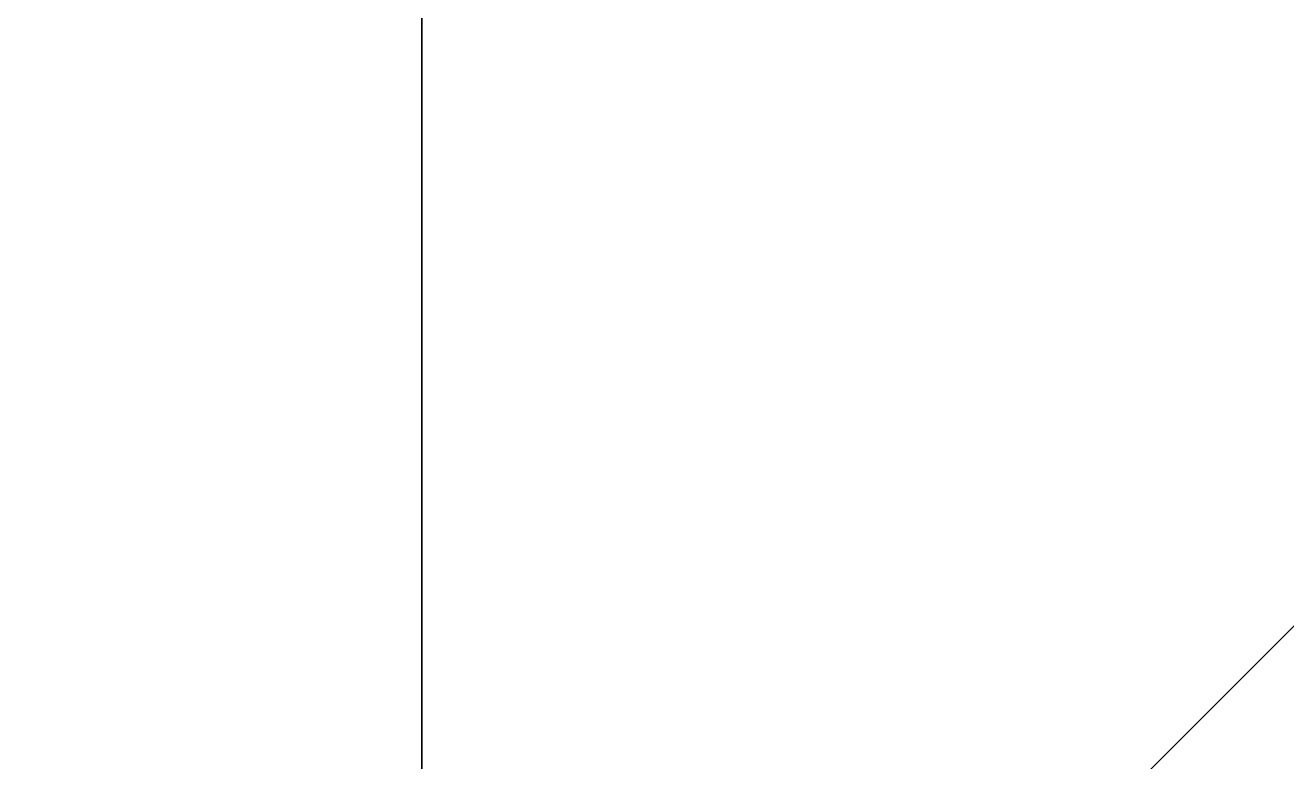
# Model space of a CAD drawing. Header units: metres. Extents: x 0 to 810, y 0 to 745.
# Drawn here: x 0.999463 to 1.001171, y 0.000996 to 0.001993 of the extents above; entities that cross this region are included whole.
import ezdxf

# ---------------------------------------------------------------- set-up
doc = ezdxf.new("R2010")
doc.units = ezdxf.units.M
doc.layers.add('forest', color=7, linetype='Continuous')

msp = doc.modelspace()

# ---------------------------------------------------------------- linework, layer by layer
at = {"layer": 'forest', "color": 155}
msp.add_lwpolyline([(0, 0), (1, 0), (2, 1), (1, 2), (0, 2), (0, 34), (2, 34), (4, 36), (4, 40)], dxfattribs=at)
msp.add_lwpolyline([(0, 0), (1, 0), (2, 1), (1, 2), (0, 2), (0, 34), (2, 34), (4, 36), (4, 40)], dxfattribs=at)
msp.add_lwpolyline([(0, 0), (1, 0), (2, 1), (1, 2), (0, 2), (0, 34), (2, 34), (4, 36), (4, 40)], dxfattribs=at)
msp.add_lwpolyline([(0, 0), (1, 0), (2, 1), (1, 2), (0, 2), (0, 34), (2, 34), (4, 36), (4, 40)], dxfattribs=at)
at = {"layer": 'forest', "color": 107}
msp.add_lwpolyline([(8, 18), (6, 16), (6, 15), (5, 14), (5, 13), (6, 12), (8, 12), (8, 7), (7, 7), (6, 6), (5, 6), (1, 2), (1, 0), (0, 0)], dxfattribs=at)
msp.add_lwpolyline([(8, 18), (6, 16), (6, 15), (5, 14), (5, 13), (6, 12), (8, 12), (8, 7), (7, 7), (6, 6), (5, 6), (1, 2), (1, 0), (0, 0)], dxfattribs=at)
msp.add_lwpolyline([(8, 18), (6, 16), (6, 15), (5, 14), (5, 13), (6, 12), (8, 12), (8, 7), (7, 7), (6, 6), (5, 6), (1, 2), (1, 0), (0, 0)], dxfattribs=at)
msp.add_lwpolyline([(8, 18), (6, 16), (6, 15), (5, 14), (5, 13), (6, 12), (8, 12), (8, 7), (7, 7), (6, 6), (5, 6), (1, 2), (1, 0), (0, 0)], dxfattribs=at)
at = {"layer": 'forest', "color": 91}
msp.add_lwpolyline([(1, 0), (1, 1), (2, 1), (4, 3), (4, 4), (5, 5), (8, 5), (8, 1), (7, 0), (1, 0)], dxfattribs=at)
msp.add_lwpolyline([(1, 0), (1, 1), (2, 1), (4, 3), (4, 4), (5, 5), (8, 5), (8, 1), (7, 0), (1, 0)], dxfattribs=at)
msp.add_lwpolyline([(1, 0), (1, 1), (2, 1), (4, 3), (4, 4), (5, 5), (8, 5), (8, 1), (7, 0), (1, 0)], dxfattribs=at)
msp.add_lwpolyline([(1, 0), (1, 1), (2, 1), (4, 3), (4, 4), (5, 5), (8, 5), (8, 1), (7, 0), (1, 0)], dxfattribs=at)
at = {"layer": 'forest', "color": 182}
msp.add_lwpolyline([(63, 0), (4, 0), (4, 1), (3, 2), (1, 0), (0, 0)], dxfattribs=at)
msp.add_lwpolyline([(63, 0), (4, 0), (4, 1), (3, 2), (1, 0), (0, 0)], dxfattribs=at)
msp.add_lwpolyline([(63, 0), (4, 0), (4, 1), (3, 2), (1, 0), (0, 0)], dxfattribs=at)
msp.add_lwpolyline([(63, 0), (4, 0), (4, 1), (3, 2), (1, 0), (0, 0)], dxfattribs=at)
at = {"layer": 'forest', "color": 149}
msp.add_lwpolyline([(34, 0), (8, 0), (8, 1), (7, 2), (6, 1), (6, 0), (3, 0), (2, 1), (1, 0)], dxfattribs=at)
msp.add_lwpolyline([(34, 0), (8, 0), (8, 1), (7, 2), (6, 1), (6, 0), (3, 0), (2, 1), (1, 0)], dxfattribs=at)
msp.add_lwpolyline([(34, 0), (8, 0), (8, 1), (7, 2), (6, 1), (6, 0), (3, 0), (2, 1), (1, 0)], dxfattribs=at)
msp.add_lwpolyline([(34, 0), (8, 0), (8, 1), (7, 2), (6, 1), (6, 0), (3, 0), (2, 1), (1, 0)], dxfattribs=at)

doc.saveas('drawing.dxf')
